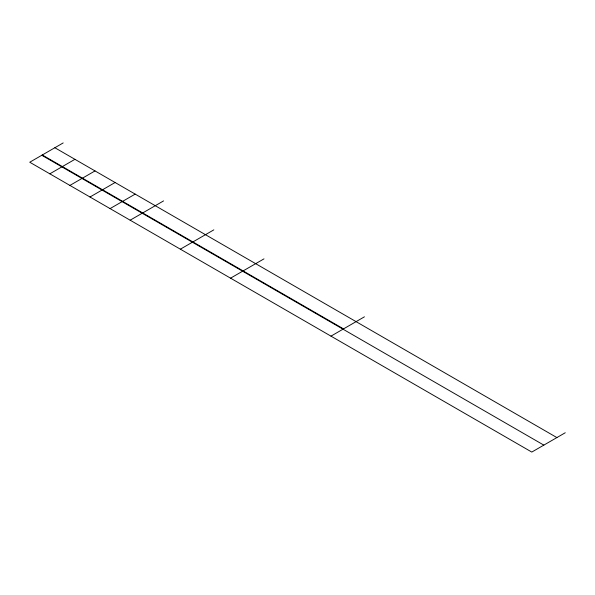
<?xml version="1.0" encoding="UTF-8"?>
<svg xmlns="http://www.w3.org/2000/svg" width="595" height="595" viewBox="0 0 595 595"><rect width="100%" height="100%" fill="white"/><g stroke="black" fill="none" stroke-linecap="round" stroke-linejoin="round"><path stroke-width="0.89" d="M63.182 142.926L29.75 162.227L531.789 452.074L565.25 432.751M49.831 173.822L74.933 159.326M69.913 185.417L95.014 170.921M89.994 197.005L115.095 182.516M110.075 208.6L135.177 194.111M130.156 220.195L163.588 200.894M180.359 249.179L213.828 229.863M230.562 278.163L263.994 258.862M330.969 336.138L364.438 316.815M54.852 147.731L556.89 437.578M42.305 154.983L343.523 328.886M41.799 155.273L543.837 445.12"/></g></svg>
